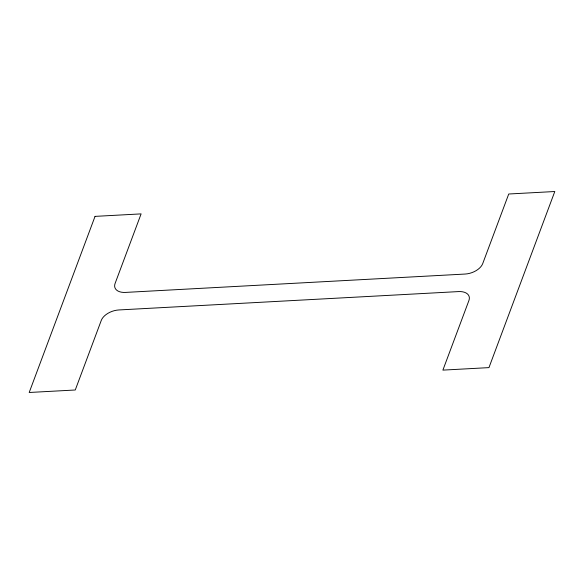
<?xml version="1.0" encoding="UTF-8"?>
<svg xmlns="http://www.w3.org/2000/svg" width="584" height="584" viewBox="0 0 584 584"><rect width="100%" height="100%" fill="white"/><g stroke="black" fill="none" stroke-linecap="round" stroke-linejoin="round"><path stroke-width="0.88" d="M95.046 216.379L29.2 392.484L75.263 389.995L101.287 320.382A14.972 8.848 -19.3 0 1 118.88 309.951L458.564 291.584A14.972 8.848 -19.3 0 1 468.923 300.504L442.891 370.117L488.954 367.621L554.8 191.516L508.737 194.005L482.712 263.618A14.972 8.848 -19.3 0 1 465.119 274.049L125.436 292.416A14.972 8.848 -19.3 0 1 115.077 283.495L141.109 213.883L95.046 216.379"/></g></svg>
